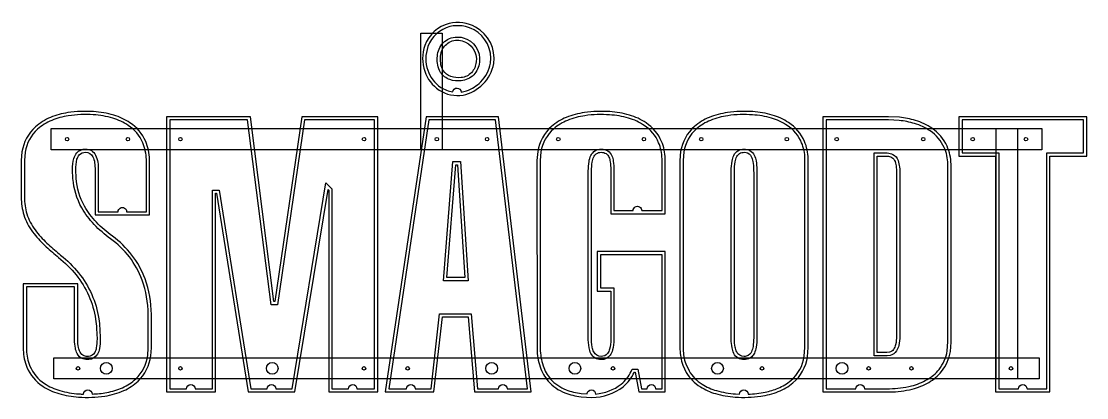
# Model space of a CAD drawing. Header units: millimetres. Extents: x 0 to 1000, y 0 to 353.
import ezdxf

# ---------------------------------------------------------------- set-up
doc = ezdxf.new("R2010")
doc.units = ezdxf.units.MM
for name, color, linetype in [('1_PRIEKIS', 7, 'Continuous'), ('2_GALAS', 2, 'Continuous'), ('3_REMAS', 1, 'Continuous')]:
    doc.layers.add(name, color=color, linetype=linetype)

# ---------------------------------------------------------------- blocks, each defined once
blk = doc.blocks.new('PRIEKIS')
at = {"layer": '1_PRIEKIS'}
for points in [[(414.64, 283.63, 0.150485), (433.34, 293.83, 0.157593), (443.42, 313.18, 0.312637), (426.4, 347.33, 0.187792), (401.65, 350.78, 0.251907), (378.88, 330.13, 0.172916), (378.69, 305.91, 0.166827), (392.14, 288.32, 0.188019)], [(401.59, 333.12, -0.189846), (413.84, 334.47, -0.383397), (426.95, 314.66, -0.16348), (422.5, 304.6, -0.177054), (412.87, 300.03, -0.107718), (403.15, 300.92, -0.173346), (396.11, 306.53, -0.102175), (393.89, 312.34, -0.128316), (394.55, 324.62, -0.178604)], [(52.94, 106.6), (1.82, 106.6), (1.83, 44.37, 0.09063), (5.19, 28.25, 0.1509), (20.1, 10.5, 0.077863), (35.24, 3.55, 0.057463), (53.83, 0.29, 0.053664), (78.3, 1.17, 0.063492), (96.22, 6.34, 0.083002), (109.56, 15.22, 0.168446), (121.64, 38.94), (122.19, 46.41), (122.18, 77.86, 0.08217), (116.15, 111.12, 0.151891), (85.47, 151.17, -0.041381), (70.53, 164.21, -0.060248), (59.33, 179.27, -0.106324), (51.47, 205.49), (51.12, 213.62, -0.067322), (52.27, 223.35, -0.097312), (54.37, 227.4, -0.229443), (60.19, 229.88, -0.297406), (67.02, 225.8, -0.097177), (68.79, 220.12, -0.041473), (69.26, 213.2), (69.26, 171.14), (120.38, 171.14), (120.37, 223.24, 0.09404), (116.73, 240.13, 0.145511), (101.95, 257.61, 0.077865), (86.81, 264.69, 0.059767), (67.74, 268.06, 0.054159), (43.64, 267.09, 0.054984), (27.4, 262.62, 0.083088), (13.22, 253.8, 0.172708), (0.64, 230.34), (0, 222.26), (0.01, 185.7, 0.078911), (3.03, 169.09, 0.083323), (11.94, 153.48, 0.041064), (23.48, 141.15, 0.018784), (35.03, 131.21, -0.04742), (51.38, 114.88, -0.133293), (69.72, 73.32, -0.021963), (70.73, 64.54), (71.07, 54.72, -0.042835), (70.4, 46.35, -0.068029), (68.92, 42.11, -0.254775), (62.99, 38.48, -0.102827), (58.96, 38.92, -0.197415), (55.11, 42.47, -0.080386), (53.69, 46.81, -0.048263), (52.99, 53.94), (52.94, 57.29)], [(604.42, 5.08), (604.42, 136.69), (540.61, 136.69), (540.61, 99.71), (553.3, 99.71), (553.3, 54.3, -0.052703), (552.16, 45.25, -0.084627), (550.3, 41.27, -0.249102), (544.23, 38.43, -0.306263), (537.34, 42.63, -0.08318), (535.9, 47.13, -0.052446), (535.17, 56.56), (535.18, 212.46, -0.030381), (535.82, 220.72, -0.06295), (537.26, 225.55, -0.116738), (539.67, 228.54, -0.174238), (544.23, 229.88, -0.146836), (548.84, 228.68, -0.152935), (551.55, 225.28, -0.072902), (552.72, 221, -0.042292), (553.27, 213.67), (553.3, 172.23), (604.42, 172.23), (604.41, 223.95, 0.091646), (601.01, 240.07, 0.147204), (586.47, 257.49, 0.080314), (570.76, 264.79, 0.056907), (552.39, 268.02, 0.053063), (528.56, 267.21, 0.057025), (511.55, 262.64, 0.078632), (497.73, 254.22, 0.175889), (484.72, 230.6), (484.04, 222.26), (484.05, 45.47, 0.074494), (486.88, 28.74, 0.096086), (494.61, 15.21, 0.122483), (510.19, 4.37, 0.067931), (525.37, 0.59), (535.53, 0, 0.166032), (564.88, 10.02, 0.118998), (575.41, 23.57), (576.14, 23.57), (579.77, 5.08)], [(620.84, 30.35), (624.07, 23.4, 0.120894), (637.44, 9.82, 0.073315), (651.62, 3.51, 0.057187), (670.15, 0.29, 0.051949), (694.06, 1.08, 0.054731), (710.55, 5.4, 0.078772), (724.32, 13.57, 0.181698), (737.9, 38.15), (738.58, 46.77), (738.56, 223.95, 0.091623), (735.16, 240.07, 0.150396), (720.15, 257.81, 0.077606), (704.91, 264.79, 0.05689), (686.54, 268.02, 0.053065), (662.71, 267.21, 0.057017), (645.7, 262.64, 0.078656), (631.89, 254.22, 0.175863), (618.88, 230.6), (618.2, 222.26), (618.21, 45.04, 0.076581)], [(752.35, 263.24), (752.35, 5.08), (815.08, 5.09, 0.055107), (836.18, 7.8, 0.066492), (851.79, 14.08, 0.089819), (863.75, 24.28, 0.131245), (872.03, 43.14), (872.73, 51.85), (872.72, 218.87, 0.097257), (868.97, 235.6, 0.13988), (854.72, 252.41, 0.079156), (839.36, 259.7, 0.050977), (824.18, 262.73), (813.99, 263.24)], [(682.25, 39.32, -0.127148), (678.39, 38.43, -0.312635), (671.49, 42.65, -0.077979), (670.07, 47.17, -0.046093), (669.37, 54.56), (669.32, 58.01), (669.33, 212.16, -0.031865), (670.05, 221.08, -0.067507), (671.59, 225.94, -0.17831), (675.15, 229.32, -0.133543), (680.22, 229.72, -0.242969), (685.15, 226, -0.084656), (686.7, 221.24, -0.046305), (687.4, 213.58), (687.45, 209.94), (687.44, 55.85, -0.030363), (686.8, 47.59, -0.06304), (685.36, 42.76, -0.077782), (683.7, 40.4)], [(803.48, 226.25), (813.04, 226.24, -0.112616), (816.95, 225.13, -0.181725), (820.12, 221.14, -0.070688), (821.29, 215.79, -0.032526), (821.61, 208.12), (821.56, 57.4, -0.042784), (820.69, 49.39, -0.091238), (818.81, 44.96, -0.176077), (814.82, 42.31), (812.54, 42.06), (803.48, 42.06)]]:
    blk.add_lwpolyline(points, format="xyb", close=True, dxfattribs=at)
for points in [[(287.89, 195.07), (288.62, 194.34), (288.62, 5.08), (334.67, 5.08), (334.67, 263.24), (263.24, 263.24), (237.86, 89.92), (237.13, 89.92), (215.01, 263.24), (136.33, 263.24), (136.33, 5.08), (182.38, 5.08), (182.38, 191.44), (183.11, 191.44), (212.84, 5.08), (256.71, 5.08)], [(341.55, 5.08), (387.24, 5.08), (395.21, 75.42), (419.51, 75.42), (425.31, 5.08), (478.61, 5.08), (447.79, 263.24), (379.98, 263.24)], [(879.98, 263.24), (879.98, 226.25), (914.43, 226.25), (914.43, 5.08), (965.55, 5.08), (965.55, 226.25), (1000, 226.25), (1000, 263.24)], [(399.56, 112.4), (407.9, 218.28), (409.35, 218.28), (416.24, 112.4)]]:
    blk.add_lwpolyline(points, close=True, dxfattribs=at)
blk = doc.blocks.new('GALAS')
at = {"layer": '2_GALAS'}
for points in [[(404.98, 286.54, -0.932516), (412.96, 286.42, 0.049334), (417.99, 287.63, 0.119199), (431.24, 295.96, 0.157039), (440.45, 313.61, 0.312783), (424.94, 344.71, 0.187577), (402.37, 347.87, 0.252152), (381.7, 329.1, 0.173151), (381.54, 306.86, 0.166599), (393.78, 290.83, 0.106066)], [(400.13, 335.74, -0.190137), (414.6, 337.37, -0.382226), (429.93, 314.31, -0.164058), (424.64, 302.5, -0.181671), (412.76, 297, -0.10407), (402.16, 298.09, -0.172258), (393.58, 304.9, -0.101005), (390.95, 311.75, -0.122632), (391.53, 325.05, -0.187309)], [(66.46, 3.09, 0.035898), (80.23, 4.55, 0.055233), (94.98, 9.07, 0.082806), (107.48, 17.38, 0.167913), (118.66, 39.27), (119.19, 46.52), (119.18, 77.81, 0.082106), (113.34, 110.09, 0.152065), (83.69, 148.76, -0.041454), (68.35, 162.14, -0.060406), (56.7, 177.82, -0.106481), (48.47, 205.3), (48.12, 213.58, -0.068251), (49.4, 224.21, -0.099417), (52.11, 229.37, -0.226284), (60.2, 232.88, -0.290948), (69.66, 227.23, -0.095895), (71.76, 220.57, -0.041318), (72.26, 213.18), (72.26, 174.14), (90.86, 174.14, -1.000376), (98.86, 174.14), (117.38, 174.14), (117.37, 223.16, 0.093848), (113.98, 238.93, 0.145762), (100.27, 255.13, 0.07803), (85.93, 261.82, 0.059851), (67.54, 265.06, 0.054074), (44.12, 264.13, 0.054841), (28.55, 259.85, 0.082872), (15.23, 251.58, 0.172091), (3.62, 229.98), (3, 222.15), (3.01, 185.77, 0.07869), (5.84, 170.12, 0.083531), (14.29, 155.34, 0.041131), (25.52, 143.35, 0.018816), (36.94, 133.52, -0.047485), (53.71, 116.77, -0.133233), (72.68, 73.79, -0.022061), (73.72, 64.7), (74.07, 54.72, -0.043501), (73.34, 45.75, -0.070101), (71.53, 40.62, -0.252314), (63.26, 35.49, -0.104703), (57.93, 36.1, -0.194509), (52.45, 41.07, -0.079294), (50.74, 46.23, -0.04811), (49.99, 53.91), (49.94, 57.27), (49.94, 103.6), (4.82, 103.6), (4.83, 44.44, 0.090429), (7.95, 29.41, 0.151176), (21.77, 12.99, 0.078037), (36.1, 6.43, 0.057547), (54.04, 3.28, 0.00985), (58.46, 3.06, -0.982724)], [(285.88, 201.32), (291.62, 195.59), (291.62, 8.08), (307.07, 8.08, -0.999024), (315.07, 8.08), (331.67, 8.08), (331.67, 260.24), (265.83, 260.24), (240.45, 86.92), (234.49, 86.92), (212.37, 260.24), (139.33, 260.24), (139.33, 8.08), (155.11, 8.08, -0.999024), (163.11, 8.08), (179.38, 8.08), (179.38, 194.44), (185.66, 194.44), (215.4, 8.08), (230.91, 8.08, -0.999024), (238.91, 8.08), (254.16, 8.08)], [(345.03, 8.08), (361.55, 8.08, -0.999024), (369.55, 8.08), (384.56, 8.08), (392.53, 78.42), (422.27, 78.42), (428.07, 8.08), (448.02, 8.08, -0.999024), (456.02, 8.08), (475.23, 8.08), (445.12, 260.24), (382.57, 260.24)], [(539.06, 3.14, 0.14589), (563.01, 12.36, 0.114683), (572.44, 24.28), (573.49, 26.57), (578.61, 26.57), (582.24, 8.08), (587.42, 8.08, -0.999024), (595.42, 8.08), (601.42, 8.08), (601.42, 133.69), (543.61, 133.69), (543.61, 102.71), (556.3, 102.71), (556.3, 54.24, -0.053566), (555.05, 44.44, -0.086388), (552.69, 39.47, -0.245423), (544.23, 35.43, -0.299005), (534.68, 41.25, -0.081951), (532.95, 46.58, -0.052215), (532.17, 56.6), (532.18, 212.52, -0.030805), (532.86, 221.22, -0.064508), (534.56, 226.87, -0.104968), (537.53, 230.68, -0.186828), (544.53, 232.88, -0.141171), (550.5, 231.18, -0.150365), (554.29, 226.5, -0.072009), (555.68, 221.47, -0.042182), (556.27, 213.66), (556.3, 175.23), (574.3, 175.23, -1.000628), (582.3, 175.23), (601.42, 175.23), (601.41, 223.87, 0.091456), (598.24, 238.89, 0.147457), (584.78, 255.01, 0.080484), (569.9, 261.91, 0.056985), (552.17, 265.03, 0.052988), (529.01, 264.25, 0.05687), (512.69, 259.87, 0.078412), (499.71, 251.97, 0.175239), (487.7, 230.23), (487.04, 222.14), (487.05, 45.53, 0.074285), (489.71, 29.72, 0.096014), (496.87, 17.19, 0.122765), (511.3, 7.16, 0.067633), (525.62, 3.58), (531.07, 3.26, -0.958626)], [(674.15, 3.08, -0.983153), (682.15, 3.06, 0.044496), (698.3, 4.89, 0.045113), (710.43, 8.6, 0.073175), (722.37, 15.86, 0.181125), (734.92, 38.5), (735.58, 46.89), (735.56, 223.87, 0.091428), (732.4, 238.89, 0.147371), (718.93, 255.01, 0.080492), (704.05, 261.91, 0.056969), (686.33, 265.03, 0.05299), (663.16, 264.25, 0.056861), (646.85, 259.87, 0.078436), (633.86, 251.97, 0.175212), (621.86, 230.23), (621.2, 222.14), (621.21, 45.11, 0.07581), (623.63, 31.47), (626.72, 24.81, 0.120216), (639.05, 12.35, 0.073491), (652.48, 6.38, 0.057273), (670.36, 3.28)], [(755.35, 260.24), (755.35, 8.08), (783.36, 8.08, -0.999024), (791.36, 8.08), (815.02, 8.09, 0.055001), (835.43, 10.71, 0.066311), (850.28, 16.67, 0.089658), (861.4, 26.15, 0.130625), (869.04, 43.5), (869.73, 51.97), (869.72, 218.79, 0.09709), (866.24, 234.37, 0.140121), (853.02, 249.94, 0.079308), (838.47, 256.84, 0.050779), (823.96, 259.74), (813.92, 260.24)], [(882.98, 229.25), (917.43, 229.25), (917.43, 8.08), (935.97, 8.08, -0.999024), (943.97, 8.08), (962.55, 8.08), (962.55, 229.25), (997, 229.25), (997, 260.24), (882.98, 260.24)], [(683.83, 36.75, -0.128668), (678.42, 35.43, -0.305376), (668.81, 41.3, -0.076972), (667.12, 46.61, -0.045966), (666.37, 54.52), (666.32, 57.99), (666.33, 212.22, -0.032334), (667.1, 221.61, -0.062997), (668.77, 227.02, -0.141218), (672.7, 231.43, -0.136804), (678.27, 232.88, -0.126311), (683.77, 231.61, -0.159205), (687.97, 227.09, -0.078196), (689.64, 221.8, -0.046165), (690.4, 213.6), (690.45, 209.96), (690.44, 55.79, -0.030787), (689.76, 47.09, -0.0646), (688.06, 41.44, -0.081216), (685.71, 38.15)], [(800.48, 39.06), (800.48, 229.25), (812.84, 229.25, -0.109519), (818.07, 227.94, -0.190803), (822.93, 222.2, -0.069975), (824.27, 216.11, -0.032379), (824.61, 208.09), (824.56, 57.32, -0.043444), (823.62, 48.71, -0.083325), (821.49, 43.56, -0.19155), (815.38, 39.36), (812.71, 39.06)]]:
    blk.add_lwpolyline(points, format="xyb", close=True, dxfattribs=at)
blk.add_lwpolyline([(396.32, 109.4), (405.13, 221.28), (412.16, 221.28), (419.44, 109.4)], close=True, dxfattribs=at)
for centre, radius in [((43, 242.23), 1.6), ((100.09, 242.23), 1.6), ((149.33, 242.23), 1.6), ((321.67, 242.23), 1.6), ((390, 242.23), 1.6), ((437.2, 242.23), 1.6), ((504.06, 242.23), 1.6), ((584.42, 242.23), 1.6), ((638.21, 242.23), 1.6), ((718.57, 242.23), 1.6), ((765.35, 242.23), 1.6), ((846.55, 242.23), 1.6), ((892.98, 242.23), 1.6), ((943, 242.23), 1.6), ((79.84, 27.23), 5.5), ((235.5, 27.23), 5.5), ((441.54, 27.23), 5.5), ((519.61, 27.23), 5.5), ((653.48, 27.23), 5.5), ((770.35, 27.23), 5.5), ((53.2, 27.23), 1.6), ((149.33, 27.23), 1.6), ((321.67, 27.23), 1.6), ((362.66, 27.23), 1.6), ((555.38, 27.23), 1.6), ((695.21, 27.23), 1.6), ((795.35, 27.23), 1.6), ((835.52, 27.23), 1.6), ((928.96, 27.23), 1.6)]:
    blk.add_circle(centre, radius, dxfattribs=at)
blk = doc.blocks.new('REMAS')
at = {"layer": '3_REMAS'}
for points in [[(375.05, 341.72), (395.05, 341.72), (395.05, 232.24), (375.05, 232.24)], [(28, 252.24), (958, 252.24), (958, 232.24), (28, 232.24)], [(914.98, 252.24), (934.98, 252.24), (934.98, 17.24), (914.98, 17.24)], [(30.5, 37.24), (955.5, 37.24), (955.5, 17.24), (30.5, 17.24)]]:
    blk.add_lwpolyline(points, close=True, dxfattribs=at)

msp = doc.modelspace()

# ---------------------------------------------------------------- block references
at = {"layer": '1_PRIEKIS'}
msp.add_blockref('PRIEKIS', (0, 0), dxfattribs=at)
at = {"layer": '2_GALAS'}
msp.add_blockref('GALAS', (0, 0), dxfattribs=at)
at = {"layer": '3_REMAS'}
msp.add_blockref('REMAS', (0, 0), dxfattribs=at)

doc.saveas('drawing.dxf')
